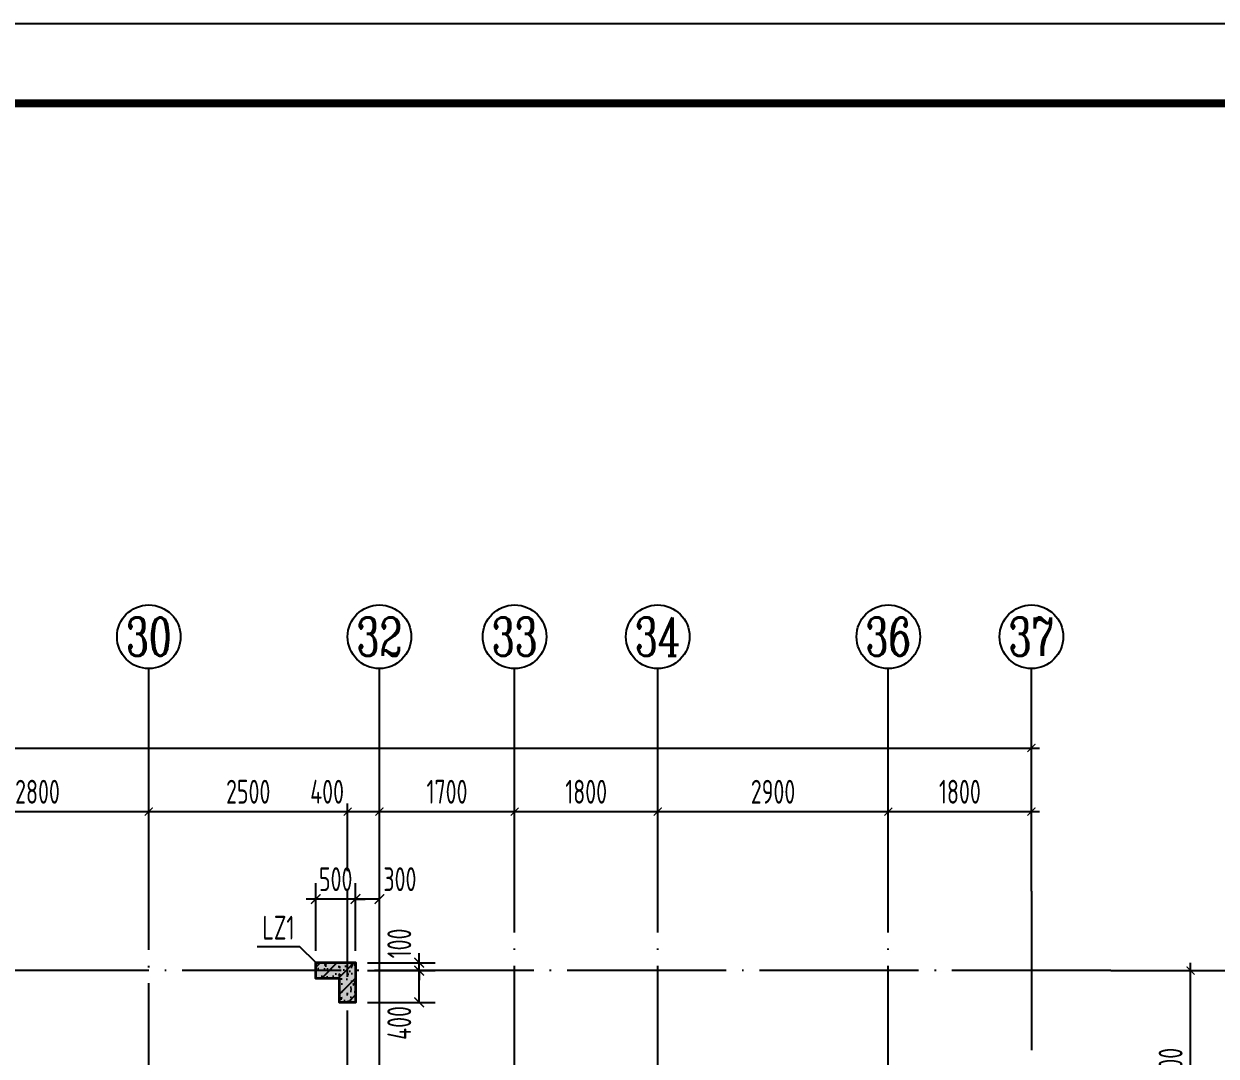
# Model space of a CAD drawing. Extents: x -668857 to 143095, y -247466 to 228182.
# Drawn here: x -289909 to -274914, y 144156 to 157141 of the extents above; entities that cross this region are included whole.
import ezdxf
from ezdxf.enums import TextEntityAlignment as Align

# ---------------------------------------------------------------- set-up
doc = ezdxf.new("R2010")
doc.units = 0
doc.header["$LTSCALE"] = 1000
doc.linetypes.add('DOTE', pattern=[2.42, 2, -0.2, 0.02, -0.2])
doc.layers.get('0').update_dxf_attribs({"linetype": 'CONTINUOUS'})
doc.layers.get('DEFPOINTS').update_dxf_attribs({"linetype": 'CONTINUOUS'})
for name, color, linetype in [('-TK', 7, 'CONTINUOUS'), ('A-AXIS', 1, 'CONTINUOUS'), ('A-DOTE', 10, 'DOTE'), ('AXIS_NUM', 7, 'CONTINUOUS'), ('COLU_DE_TEXT', 7, 'CONTINUOUS'), ('LABEL', 1, 'CONTINUOUS'), ('S-Q墙标注', 3, 'CONTINUOUS'), ('S-X详图填充', 252, 'CONTINUOUS'), ('S-X详图实线', 4, 'CONTINUOUS'), ('S-Y一般标注', 3, 'CONTINUOUS'), ('S-Z柱填充', 252, 'CONTINUOUS'), ('S-Z柱实线', 6, 'CONTINUOUS')]:
    doc.layers.add(name, color=color, linetype=linetype)
doc.styles.add('TSSD_Axis', font='complex.shx', dxfattribs={"width": 0.7, "bigfont": 'hztxt.shx'})
doc.styles.add('TSSD_DIMENSION', font='Tssdeng.shx', dxfattribs={"width": 0.7, "bigfont": 'tssdchn.shx'})
doc.styles.add('TSSD_REIN', font='tssdeng.shx', dxfattribs={"width": 0.7, "height": 300, "bigfont": 'tssdchn.shx'})
doc.styles.add('结构文字', font='zstxt.shx', dxfattribs={"width": 0.7, "bigfont": 'zshz.shx'})
doc.dimstyles.new('STRUCK', dxfattribs={"dimtxt": 400, "dimasz": 121, "dimexe": 200, "dimexo": 150, "dimgap": 115, "dimtad": 1, "dimdec": 0, "dimdsep": 46, "dimtxsty": '结构文字', "dimblk": 'ARCHTICK', "dimcen": 400, "dimclrd": 3, "dimclre": 3, "dimclrt": 7, "dimadec": 0, "dimazin": 0, "dimtfac": 1, "dimtdec": 0, "dimtix": 1, "dimtmove": 2, "dimatfit": 3, "dimldrblk": '_DIMX', "dimfxl": 0, "dimtolj": 1, "dimtzin": 0, "dimarcsym": 0})
doc.dimstyles.new('TSSD_100_100', dxfattribs={"dimtxt": 300, "dimasz": 100, "dimexe": 100, "dimexo": 250, "dimgap": 100, "dimtad": 1, "dimdec": 0, "dimzin": 0, "dimdsep": 46, "dimtxsty": 'TSSD_DIMENSION', "dimblk": 'ARCHTICK', "dimcen": 0, "dimdle": 100, "dimclrt": 7, "dimadec": 0, "dimazin": 0, "dimtfac": 1, "dimtdec": 0, "dimtix": 1, "dimtmove": 2, "dimatfit": 3, "dimldrblk": 'ARCHTICK', "dimfxl": 0, "dimtolj": 1, "dimtzin": 0, "dimarcsym": 0})

# ---------------------------------------------------------------- blocks, each defined once
blk = doc.blocks.new('ts_axno')
at = {"color": 0, "linetype": 'ByBlock', "lineweight": -2}
blk.add_circle((0, 0), 0.5, dxfattribs=at)
at = {"color": 0, "linetype": 'ByBlock', "lineweight": -2, "style": 'TSSD_Axis', "width": 0.7}
blk.add_attdef('A', text='', height=0.6, dxfattribs=at).set_placement((0, 0), align=Align.MIDDLE_CENTER)
blk = doc.blocks.new('_ArchTick')
at = {"color": 0, "linetype": 'ByBlock', "const_width": 0.15}
blk.add_lwpolyline([(-0.5, -0.5), (0.5, 0.5)], dxfattribs=at)
blk = doc.blocks.new('*D233')
at = {"layer": 'DEFPOINTS', "color": 0}
for p in [(43500, 22100), (40700, 21100), (43500, 21100)]:
    blk.add_point(p, dxfattribs=at)
at = {"layer": 'S-Y一般标注', "color": 0, "lineweight": -2}
for p, q in [((40700, 21350), (40700, 22200)), ((43500, 21350), (43500, 22200)), ((40600, 22100), (43600, 22100))]:
    blk.add_line(p, q, dxfattribs=at)
at = {"layer": 'S-Y一般标注', "color": 0, "lineweight": -2, "xscale": 100, "yscale": 100, "zscale": 100, "rotation": 180}
blk.add_blockref('_ArchTick', (40700, 22100), dxfattribs=at)
at = {"layer": 'S-Y一般标注', "color": 0, "lineweight": -2, "xscale": 100, "yscale": 100, "zscale": 100}
blk.add_blockref('_ArchTick', (43500, 22100), dxfattribs=at)
at = {"layer": 'S-Y一般标注', "color": 7, "insert": (42100, 22350), "char_height": 300, "attachment_point": 5, "style": 'TSSD_DIMENSION'}
blk.add_mtext('\\A1;2800', dxfattribs=at)
blk = doc.blocks.new('*D234')
at = {"layer": 'DEFPOINTS', "color": 0}
for p in [(46400, 22100), (46000, 21100), (46400, 21100)]:
    blk.add_point(p, dxfattribs=at)
at = {"layer": 'S-Y一般标注', "color": 0, "lineweight": -2}
for p, q in [((46000, 21350), (46000, 22200)), ((46400, 21350), (46400, 22200)), ((45900, 22100), (46500, 22100))]:
    blk.add_line(p, q, dxfattribs=at)
at = {"layer": 'S-Y一般标注', "color": 0, "lineweight": -2, "xscale": 100, "yscale": 100, "zscale": 100, "rotation": 180}
blk.add_blockref('_ArchTick', (46000, 22100), dxfattribs=at)
at = {"layer": 'S-Y一般标注', "color": 0, "lineweight": -2, "xscale": 100, "yscale": 100, "zscale": 100}
blk.add_blockref('_ArchTick', (46400, 22100), dxfattribs=at)
at = {"layer": 'S-Y一般标注', "color": 7, "insert": (45742, 22350), "char_height": 300, "attachment_point": 5, "style": 'TSSD_DIMENSION'}
blk.add_mtext('\\A1;400', dxfattribs=at)
blk = doc.blocks.new('*D235')
at = {"layer": 'DEFPOINTS', "color": 0}
for p in [(48100, 22100), (46400, 21100), (48100, 21100)]:
    blk.add_point(p, dxfattribs=at)
at = {"layer": 'S-Y一般标注', "color": 0, "lineweight": -2}
for p, q in [((46400, 21350), (46400, 22200)), ((48100, 21350), (48100, 22200)), ((46300, 22100), (48200, 22100))]:
    blk.add_line(p, q, dxfattribs=at)
at = {"layer": 'S-Y一般标注', "color": 0, "lineweight": -2, "xscale": 100, "yscale": 100, "zscale": 100, "rotation": 180}
blk.add_blockref('_ArchTick', (46400, 22100), dxfattribs=at)
at = {"layer": 'S-Y一般标注', "color": 0, "lineweight": -2, "xscale": 100, "yscale": 100, "zscale": 100}
blk.add_blockref('_ArchTick', (48100, 22100), dxfattribs=at)
at = {"layer": 'S-Y一般标注', "color": 7, "insert": (47250, 22350), "char_height": 300, "attachment_point": 5, "style": 'TSSD_DIMENSION'}
blk.add_mtext('\\A1;1700', dxfattribs=at)
blk = doc.blocks.new('*D236')
at = {"layer": 'DEFPOINTS', "color": 0}
for p in [(49900, 22100), (48100, 21100), (49900, 21100)]:
    blk.add_point(p, dxfattribs=at)
at = {"layer": 'S-Y一般标注', "color": 0, "lineweight": -2}
for p, q in [((48100, 21350), (48100, 22200)), ((49900, 21350), (49900, 22200)), ((48000, 22100), (50000, 22100))]:
    blk.add_line(p, q, dxfattribs=at)
at = {"layer": 'S-Y一般标注', "color": 0, "lineweight": -2, "xscale": 100, "yscale": 100, "zscale": 100, "rotation": 180}
blk.add_blockref('_ArchTick', (48100, 22100), dxfattribs=at)
at = {"layer": 'S-Y一般标注', "color": 0, "lineweight": -2, "xscale": 100, "yscale": 100, "zscale": 100}
blk.add_blockref('_ArchTick', (49900, 22100), dxfattribs=at)
at = {"layer": 'S-Y一般标注', "color": 7, "insert": (49000, 22350), "char_height": 300, "attachment_point": 5, "style": 'TSSD_DIMENSION'}
blk.add_mtext('\\A1;1800', dxfattribs=at)
blk = doc.blocks.new('*D237')
at = {"layer": 'DEFPOINTS', "color": 0}
for p in [(52800, 22100), (49900, 21100), (52800, 21100)]:
    blk.add_point(p, dxfattribs=at)
at = {"layer": 'S-Y一般标注', "color": 0, "lineweight": -2}
for p, q in [((49900, 21350), (49900, 22200)), ((52800, 21350), (52800, 22200)), ((49800, 22100), (52900, 22100))]:
    blk.add_line(p, q, dxfattribs=at)
at = {"layer": 'S-Y一般标注', "color": 0, "lineweight": -2, "xscale": 100, "yscale": 100, "zscale": 100, "rotation": 180}
blk.add_blockref('_ArchTick', (49900, 22100), dxfattribs=at)
at = {"layer": 'S-Y一般标注', "color": 0, "lineweight": -2, "xscale": 100, "yscale": 100, "zscale": 100}
blk.add_blockref('_ArchTick', (52800, 22100), dxfattribs=at)
at = {"layer": 'S-Y一般标注', "color": 7, "insert": (51350, 22350), "char_height": 300, "attachment_point": 5, "style": 'TSSD_DIMENSION'}
blk.add_mtext('\\A1;2900', dxfattribs=at)
blk = doc.blocks.new('*D238')
at = {"layer": 'DEFPOINTS', "color": 0}
for p in [(54600, 22100), (52800, 21100), (54600, 21100)]:
    blk.add_point(p, dxfattribs=at)
at = {"layer": 'S-Y一般标注', "color": 0, "lineweight": -2}
for p, q in [((52800, 21350), (52800, 22200)), ((54600, 21350), (54600, 22200)), ((52700, 22100), (54700, 22100))]:
    blk.add_line(p, q, dxfattribs=at)
at = {"layer": 'S-Y一般标注', "color": 0, "lineweight": -2, "xscale": 100, "yscale": 100, "zscale": 100, "rotation": 180}
blk.add_blockref('_ArchTick', (52800, 22100), dxfattribs=at)
at = {"layer": 'S-Y一般标注', "color": 0, "lineweight": -2, "xscale": 100, "yscale": 100, "zscale": 100}
blk.add_blockref('_ArchTick', (54600, 22100), dxfattribs=at)
at = {"layer": 'S-Y一般标注', "color": 7, "insert": (53700, 22350), "char_height": 300, "attachment_point": 5, "style": 'TSSD_DIMENSION'}
blk.add_mtext('\\A1;1800', dxfattribs=at)
blk = doc.blocks.new('*D239')
at = {"layer": 'DEFPOINTS', "color": 0}
for p in [(54600, 22900), (4600, 21100), (54600, 21100)]:
    blk.add_point(p, dxfattribs=at)
at = {"layer": 'S-Y一般标注', "color": 0, "lineweight": -2}
for p, q in [((4600, 21350), (4600, 23000)), ((54600, 21350), (54600, 23000)), ((4500, 22900), (54700, 22900))]:
    blk.add_line(p, q, dxfattribs=at)
at = {"layer": 'S-Y一般标注', "color": 0, "lineweight": -2, "xscale": 100, "yscale": 100, "zscale": 100, "rotation": 180}
blk.add_blockref('_ArchTick', (4600, 22900), dxfattribs=at)
at = {"layer": 'S-Y一般标注', "color": 0, "lineweight": -2, "xscale": 100, "yscale": 100, "zscale": 100}
blk.add_blockref('_ArchTick', (54600, 22900), dxfattribs=at)
at = {"layer": 'S-Y一般标注', "color": 7, "insert": (29600, 23150), "char_height": 300, "attachment_point": 5, "style": 'TSSD_DIMENSION'}
blk.add_mtext('\\A1;50000', dxfattribs=at)
blk = doc.blocks.new('*D255')
at = {"layer": 'DEFPOINTS', "color": 0}
for p in [(46000, 22100), (43500, 21100), (46000, 21100)]:
    blk.add_point(p, dxfattribs=at)
at = {"layer": 'S-Y一般标注', "color": 0, "lineweight": -2}
for p, q in [((43500, 21350), (43500, 22200)), ((46000, 21350), (46000, 22200)), ((43400, 22100), (46100, 22100))]:
    blk.add_line(p, q, dxfattribs=at)
at = {"layer": 'S-Y一般标注', "color": 0, "lineweight": -2, "xscale": 100, "yscale": 100, "zscale": 100, "rotation": 180}
blk.add_blockref('_ArchTick', (43500, 22100), dxfattribs=at)
at = {"layer": 'S-Y一般标注', "color": 0, "lineweight": -2, "xscale": 100, "yscale": 100, "zscale": 100}
blk.add_blockref('_ArchTick', (46000, 22100), dxfattribs=at)
at = {"layer": 'S-Y一般标注', "color": 7, "insert": (44750, 22350), "char_height": 300, "attachment_point": 5, "style": 'TSSD_DIMENSION'}
blk.add_mtext('\\A1;2500', dxfattribs=at)
blk = doc.blocks.new('*D275')
at = {"layer": 'DEFPOINTS', "color": 0}
for p in [(55600, 20100), (57400, 20100), (55600, 4600)]:
    blk.add_point(p, dxfattribs=at)
at = {"layer": 'S-Y一般标注', "color": 0, "lineweight": -2}
for p, q in [((55850, 20100), (57500, 20100)), ((57400, 4500), (57400, 20200)), ((55850, 4600), (57500, 4600))]:
    blk.add_line(p, q, dxfattribs=at)
at = {"layer": 'S-Y一般标注', "color": 0, "lineweight": -2, "xscale": 100, "yscale": 100, "zscale": 100}
for p, rotation in [((57400, 20100), 90), ((57400, 4600), 270)]:
    blk.add_blockref('_ArchTick', p, dxfattribs=dict(at, rotation=rotation))
at = {"layer": 'S-Y一般标注', "color": 7, "insert": (57150, 12350), "char_height": 300, "attachment_point": 5, "rotation": 90, "style": 'TSSD_DIMENSION'}
blk.add_mtext('\\A1;15500', dxfattribs=at)
blk = doc.blocks.new('*D278')
at = {"layer": 'DEFPOINTS', "color": 0}
for p in [(55600, 20100), (56600, 20100), (55600, 17600)]:
    blk.add_point(p, dxfattribs=at)
at = {"layer": 'S-Y一般标注', "color": 0, "lineweight": -2}
for p, q in [((55850, 20100), (56700, 20100)), ((56600, 17500), (56600, 20200)), ((55850, 17600), (56700, 17600))]:
    blk.add_line(p, q, dxfattribs=at)
at = {"layer": 'S-Y一般标注', "color": 0, "lineweight": -2, "xscale": 100, "yscale": 100, "zscale": 100}
for p, rotation in [((56600, 20100), 90), ((56600, 17600), 270)]:
    blk.add_blockref('_ArchTick', p, dxfattribs=dict(at, rotation=rotation))
at = {"layer": 'S-Y一般标注', "color": 7, "insert": (56350, 18850), "char_height": 300, "attachment_point": 5, "rotation": 90, "style": 'TSSD_DIMENSION'}
blk.add_mtext('\\A1;2500', dxfattribs=at)
blk = doc.blocks.new('*D1301')
at = {"layer": 'DEFPOINTS', "color": 0}
for p in [(-285737, 145332), (-284937, 145332), (-285737, 145232)]:
    blk.add_point(p, dxfattribs=at)
at = {"layer": 'S-Q墙标注', "color": 3, "lineweight": -2}
for p, q in [((-284937, 145332), (-284937, 145453)), ((-285587, 145332), (-284737, 145332)), ((-284937, 145232), (-284937, 145332)), ((-285587, 145232), (-284737, 145232)), ((-284937, 145232), (-284937, 145111))]:
    blk.add_line(p, q, dxfattribs=at)
at = {"layer": 'S-Q墙标注', "color": 3, "lineweight": -2, "xscale": 121, "yscale": 121, "zscale": 121}
for p, rotation in [((-284937, 145332), 270), ((-284937, 145232), 90)]:
    blk.add_blockref('_ArchTick', p, dxfattribs=dict(at, rotation=rotation))
at = {"layer": 'S-Q墙标注', "color": 7, "insert": (-285187, 145574), "char_height": 300, "attachment_point": 5, "rotation": 90, "style": 'TSSD_REIN'}
blk.add_mtext('\\A1;100', dxfattribs=at)
blk = doc.blocks.new('_DIMX')
blk.add_line((-150, 0), (150, 0))
at = {"const_width": 50}
blk.add_lwpolyline([(-70, -70), (70, 70)], dxfattribs=at)
blk = doc.blocks.new('*D1302')
at = {"layer": 'DEFPOINTS', "color": 0}
for p in [(-285737, 145232), (-284937, 145232), (-285737, 144832)]:
    blk.add_point(p, dxfattribs=at)
at = {"layer": 'S-Q墙标注', "color": 3, "lineweight": -2}
for p, q in [((-285587, 145232), (-284737, 145232)), ((-284937, 144832), (-284937, 145232)), ((-285587, 144832), (-284737, 144832))]:
    blk.add_line(p, q, dxfattribs=at)
at = {"layer": 'S-Q墙标注', "color": 3, "lineweight": -2, "xscale": 121, "yscale": 121, "zscale": 121}
for p, rotation in [((-284937, 145232), 90), ((-284937, 144832), 270)]:
    blk.add_blockref('_ArchTick', p, dxfattribs=dict(at, rotation=rotation))
at = {"layer": 'S-Q墙标注', "color": 7, "insert": (-285187, 144574), "char_height": 300, "attachment_point": 5, "rotation": 90, "style": 'TSSD_REIN'}
blk.add_mtext('\\A1;400', dxfattribs=at)
blk = doc.blocks.new('*D1306')
at = {"layer": 'DEFPOINTS', "color": 0}
for p in [(-286237, 146132), (-286237, 145332), (-285737, 145332)]:
    blk.add_point(p, dxfattribs=at)
at = {"layer": 'S-Q墙标注', "color": 3, "lineweight": -2}
for p, q in [((-286237, 145482), (-286237, 146332)), ((-285737, 145482), (-285737, 146332)), ((-286237, 146132), (-286358, 146132)), ((-285737, 146132), (-286237, 146132)), ((-285737, 146132), (-285616, 146132))]:
    blk.add_line(p, q, dxfattribs=at)
at = {"layer": 'S-Q墙标注', "color": 3, "lineweight": -2, "xscale": 121, "yscale": 121, "zscale": 121}
blk.add_blockref('_ArchTick', (-286237, 146132), dxfattribs=at)
at = {"layer": 'S-Q墙标注', "color": 3, "lineweight": -2, "xscale": 121, "yscale": 121, "zscale": 121, "rotation": 180}
blk.add_blockref('_ArchTick', (-285737, 146132), dxfattribs=at)
at = {"layer": 'S-Q墙标注', "color": 7, "insert": (-285987, 146382), "char_height": 300, "attachment_point": 5, "style": 'TSSD_REIN'}
blk.add_mtext('\\A1;500', dxfattribs=at)
blk = doc.blocks.new('*D1307')
at = {"layer": 'DEFPOINTS', "color": 0}
for p in [(-285737, 146132), (-285737, 145332), (-285437, 145332)]:
    blk.add_point(p, dxfattribs=at)
at = {"layer": 'S-Q墙标注', "color": 3, "lineweight": -2}
for p, q in [((-285737, 145482), (-285737, 146332)), ((-285437, 145482), (-285437, 146332)), ((-285437, 146132), (-285737, 146132))]:
    blk.add_line(p, q, dxfattribs=at)
at = {"layer": 'S-Q墙标注', "color": 3, "lineweight": -2, "xscale": 121, "yscale": 121, "zscale": 121, "rotation": 180}
blk.add_blockref('_ArchTick', (-285737, 146132), dxfattribs=at)
at = {"layer": 'S-Q墙标注', "color": 3, "lineweight": -2, "xscale": 121, "yscale": 121, "zscale": 121}
blk.add_blockref('_ArchTick', (-285437, 146132), dxfattribs=at)
at = {"layer": 'S-Q墙标注', "color": 7, "insert": (-285179, 146382), "char_height": 300, "attachment_point": 5, "style": 'TSSD_REIN'}
blk.add_mtext('\\A1;300', dxfattribs=at)
blk = doc.blocks.new('A1')
blk.add_lwpolyline([(0, 59400), (0, 0), (84100, 0), (84100, 59400)], close=True)
at = {"const_width": 100}
blk.add_lwpolyline([(2500, 58400), (2500, 1000), (83100, 1000), (83100, 58400)], close=True, dxfattribs=at)
blk = doc.blocks.new('20210726.16350016')
at = {"layer": 'A-AXIS'}
for p, q in [((43500, 21100), (43500, 23900)), ((46400, 21100), (46400, 23900)), ((48100, 21100), (48100, 23900)), ((49900, 21100), (49900, 23900)), ((52800, 21100), (52800, 23900)), ((54600, 21100), (54600, 23900)), ((55600, 20100), (58400, 20100))]:
    blk.add_line(p, q, dxfattribs=at)
at = {"layer": 'A-DOTE'}
for p, q in [((43500, 13100.3), (43500, 21100)), ((46000, 17600), (46000, 21100)), ((46400, 13700), (46400, 21100)), ((48100, 10900), (48100, 21100)), ((49900, 10900), (49900, 21100)), ((52800, 10900), (52800, 21100)), ((54600, 21100), (54600, 3600)), ((55600, 20100), (3600, 20100))]:
    blk.add_line(p, q, dxfattribs=at)
at = {"layer": 'A-AXIS'}
ref = blk.add_blockref('ts_axno', (43500, 24300), dxfattribs=dict(at, xscale=800, yscale=800, zscale=800))
ref.add_attrib('18', '30', dxfattribs={"layer": 'AXIS_NUM', "height": 480, "style": 'TSSD_Axis', "width": 0.7}).set_placement((43500, 24300), align=Align.MIDDLE_CENTER)
ref = blk.add_blockref('ts_axno', (46400, 24300), dxfattribs=dict(at, xscale=800, yscale=800, zscale=800))
ref.add_attrib('19', '32', dxfattribs={"layer": 'AXIS_NUM', "height": 480, "style": 'TSSD_Axis', "width": 0.7}).set_placement((46400, 24300), align=Align.MIDDLE_CENTER)
ref = blk.add_blockref('ts_axno', (48100, 24300), dxfattribs=dict(at, xscale=800, yscale=800, zscale=800))
ref.add_attrib('20', '33', dxfattribs={"layer": 'AXIS_NUM', "height": 480, "style": 'TSSD_Axis', "width": 0.7}).set_placement((48100, 24300), align=Align.MIDDLE_CENTER)
ref = blk.add_blockref('ts_axno', (49900, 24300), dxfattribs=dict(at, xscale=800, yscale=800, zscale=800))
ref.add_attrib('21', '34', dxfattribs={"layer": 'AXIS_NUM', "height": 480, "style": 'TSSD_Axis', "width": 0.7}).set_placement((49900, 24300), align=Align.MIDDLE_CENTER)
ref = blk.add_blockref('ts_axno', (52800, 24300), dxfattribs=dict(at, xscale=800, yscale=800, zscale=800))
ref.add_attrib('22', '36', dxfattribs={"layer": 'AXIS_NUM', "height": 480, "style": 'TSSD_Axis', "width": 0.7}).set_placement((52800, 24300), align=Align.MIDDLE_CENTER)
ref = blk.add_blockref('ts_axno', (54600, 24300), dxfattribs=dict(at, xscale=800, yscale=800, zscale=800))
ref.add_attrib('23', '37', dxfattribs={"layer": 'AXIS_NUM', "height": 480, "style": 'TSSD_Axis', "width": 0.7}).set_placement((54600, 24300), align=Align.MIDDLE_CENTER)
at = {"layer": 'S-Y一般标注'}
for base, p1, p2, picture, middle in [((54600, 22900), (4600, 21100), (54600, 21100), '*D239', (29600, 23150)), ((43500, 22100), (40700, 21100), (43500, 21100), '*D233', (42100, 22350)), ((46000, 22100), (43500, 21100), (46000, 21100), '*D255', (44750, 22350)), ((48100, 22100), (46400, 21100), (48100, 21100), '*D235', (47250, 22350)), ((49900, 22100), (48100, 21100), (49900, 21100), '*D236', (49000, 22350)), ((52800, 22100), (49900, 21100), (52800, 21100), '*D237', (51350, 22350)), ((54600, 22100), (52800, 21100), (54600, 21100), '*D238', (53700, 22350))]:
    dim = blk.add_linear_dim(base=base, p1=p1, p2=p2, dimstyle='TSSD_100_100', dxfattribs=at)
    dim.commit()
    dim.dimension.update_dxf_attribs({"geometry": picture, "text_midpoint": middle})
dim = blk.add_linear_dim(base=(46400, 22100), p1=(46000, 21100), p2=(46400, 21100), dimstyle='TSSD_100_100', dxfattribs=at)
dim.commit()
dim.dimension.update_dxf_attribs({"geometry": '*D234', "text_midpoint": (45741.9, 22350), "dimtype": 160})
for base, p1, picture, middle in [((57400, 20100), (55600, 4600), '*D275', (57150, 12350)), ((56600, 20100), (55600, 17600), '*D278', (56350, 18850))]:
    dim = blk.add_linear_dim(base=base, p1=p1, p2=(55600, 20100), angle=90, dimstyle='TSSD_100_100', dxfattribs=at)
    dim.commit()
    dim.dimension.update_dxf_attribs({"geometry": picture, "text_midpoint": middle})

msp = doc.modelspace()

# ---------------------------------------------------------------- hatches: boundary and pattern name
at = {"layer": 'S-X详图填充'}
h = msp.add_hatch(color=256, dxfattribs=at)
h.dxf.hatch_style = 1
h.paths.add_polyline_path([(-286236.86, 145332.32), (-285736.86, 145332.32), (-285736.86, 144832.32), (-285936.86, 144832.32), (-285936.86, 145132.32), (-286236.86, 145132.32)])
at = {"layer": 'S-Z柱填充'}
h = msp.add_hatch(dxfattribs=at)
h.set_pattern_fill('ARMORED', color=256, scale=30, style=0)
h.set_pattern_definition([(50, (-341513.91, -10553.3), (215.17805, -18.82564), [22.5, -247.5]), (355, (-341513.91, -10553.3), (-41.6254, 225.65764), [18, -198]), (100.4514, (-341495.98, -10554.87), (173.55281, 206.83186), [19.12206, -210.34263]), (46.1842, (-341513.9, -10493.3), (320.1723, -49.6557), [33.75, -371.25]), (96.6356, (-341487.23, -10497.44), (280.3988, 292.23536), [28.6831, -315.5139]), (351.1842, (-341513.9, -10493.3), (280.3986, 292.2356), [27, -297]), (21, (-341483.91, -10508.3), (179.07212, -120.78567), [22.5, -247.5]), (326, (-341483.91, -10508.3), (72.9946, 217.545), [18, -198]), (71.4514, (-341468.99, -10518.36), (252.0668, 96.75915), [19.12206, -210.34263]), (37.5, (-341513.91, -10553.3), (3.647957, 99.868156), [0, -195.6, 0, -201, 0, -198.75]), (7.5, (-341513.91, -10553.3), (78.92086, 118.323514), [0, -114.6, 0, -191.1, 0, -75.75]), (327.5, (-341580.81, -10553.3), (160.14673, -6.76646), [0, -75, 0, -234, 0, -310.5]), (317.5, (-341610.81, -10553.3), (174.95585, 30.0315), [0, -97.5, 0, -155.4, 0, -220.5]), (45, (-341513.91, -10553.3), (-106.06602, 106.06602), [])])
h.paths.add_polyline_path([(-286236.85, 145332.31), (-285736.85, 145332.31), (-285736.85, 144832.31), (-285936.85, 144832.31), (-285936.85, 145132.31), (-286236.85, 145132.31)])

# ---------------------------------------------------------------- linework, layer by layer
at = {"layer": 'LABEL'}
msp.add_lwpolyline([(-286236.85, 145332.31), (-286436.85, 145532.31), (-286975.8, 145532.31)], dxfattribs=at)
at = {"layer": 'S-X详图实线'}
msp.add_lwpolyline([(-285936.86, 144832.32), (-285936.86, 145132.32), (-286236.86, 145132.32), (-286236.86, 145332.32), (-285736.86, 145332.32), (-285736.86, 144832.32), (-285936.86, 144832.32)], dxfattribs=at)
at = {"layer": 'S-Z柱实线', "lineweight": 35}
for points in [[(-286236.86, 145332.32), (-285736.86, 145332.32), (-285736.86, 144832.32), (-285936.86, 144832.32), (-285936.86, 145132.32), (-286236.86, 145132.32), (-286236.86, 145332.32)], [(-286236.85, 145332.31), (-285736.85, 145332.31), (-285736.85, 144832.31), (-285936.85, 144832.31), (-285936.85, 145132.31), (-286236.85, 145132.31), (-286236.85, 145332.31)]]:
    msp.add_lwpolyline(points, dxfattribs=at)

# ---------------------------------------------------------------- block references
at = {"layer": '-TK'}
msp.add_blockref('A1', (-341718.52, 97740.98), dxfattribs=at)
at = {"layer": 'A-DOTE'}
msp.add_blockref('20210726.16350016', (-331836.85, 125132.26), dxfattribs=at)

# ---------------------------------------------------------------- texts
at = {"layer": 'COLU_DE_TEXT', "style": 'TSSD_REIN', "width": 0.7}
msp.add_text('LZ1', height=300, dxfattribs=at).set_placement((-286908.39, 145532.31), align=Align.BOTTOM_LEFT)

# ---------------------------------------------------------------- dimensions: what is measured, and where the dimension line sits
at = {"layer": 'S-Q墙标注'}
dim = msp.add_linear_dim(base=(-286236.85, 146132.31), p1=(-285736.85, 145332.31), p2=(-286236.85, 145332.31), angle=180, dimstyle='STRUCK', override={"dimtxt": 300, "dimgap": 100, "dimtxsty": 'TSSD_REIN'}, dxfattribs=at)
dim.commit()
dim.dimension.update_dxf_attribs({"geometry": '*D1306', "text_midpoint": (-285986.85, 146382.31)})
for base, p1, p2, angle, picture, middle in [((-285736.85, 146132.31), (-285436.85, 145332.31), (-285736.85, 145332.31), 180, '*D1307', (-285178.77, 146382.31)), ((-284936.85, 145332.31), (-285736.85, 145232.31), (-285736.85, 145332.31), 90, '*D1301', (-285186.85, 145574.24)), ((-284936.85, 145232.31), (-285736.85, 144832.32), (-285736.85, 145232.31), 90, '*D1302', (-285186.85, 144574.24))]:
    dim = msp.add_linear_dim(base=base, p1=p1, p2=p2, angle=angle, dimstyle='STRUCK', override={"dimtxt": 300, "dimgap": 100, "dimtxsty": 'TSSD_REIN'}, dxfattribs=at)
    dim.commit()
    dim.dimension.update_dxf_attribs({"geometry": picture, "text_midpoint": middle, "dimtype": 160})

doc.saveas('drawing.dxf')
